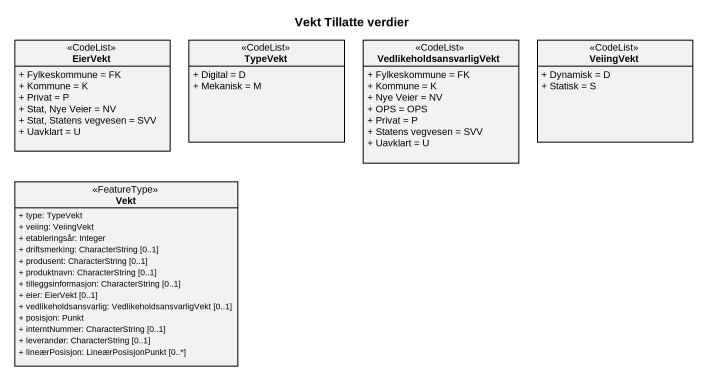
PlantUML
@startuml
title Vekt Tillatte verdier
hide circle
hide empty members
skinparam classAttributeIconSize 0
class EierVekt <<CodeList>> {
  + Fylkeskommune = FK
  + Kommune = K
  + Privat = P
  + Stat, Nye Veier = NV
  + Stat, Statens vegvesen = SVV
  + Uavklart = U
}
class TypeVekt <<CodeList>> {
  + Digital = D
  + Mekanisk = M
}
class VedlikeholdsansvarligVekt <<CodeList>> {
  + Fylkeskommune = FK
  + Kommune = K
  + Nye Veier = NV
  + OPS = OPS
  + Privat = P
  + Statens vegvesen = SVV
  + Uavklart = U
}
class VeiingVekt <<CodeList>> {
  + Dynamisk = D
  + Statisk = S
}
class Vekt <<FeatureType>> {
  + type: TypeVekt
  + veiing: VeiingVekt
  + etableringsår: Integer
  + driftsmerking: CharacterString [0..1]
  + produsent: CharacterString [0..1]
  + produktnavn: CharacterString [0..1]
  + tilleggsinformasjon: CharacterString [0..1]
  + eier: EierVekt [0..1]
  + vedlikeholdsansvarlig: VedlikeholdsansvarligVekt [0..1]
  + posisjon: Punkt
  + interntNummer: CharacterString [0..1]
  + leverandør: CharacterString [0..1]
  + lineærPosisjon: LineærPosisjonPunkt [0..*]
}
@enduml
